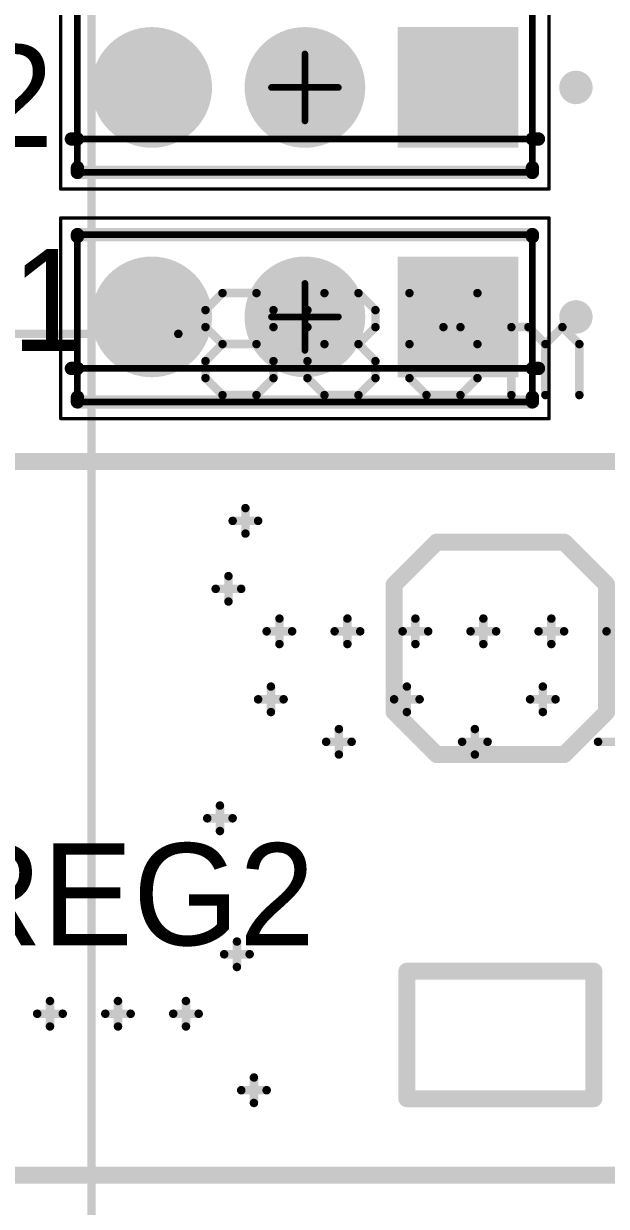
# Model space of a CAD drawing. Header units: millimetres. Extents: x 14 to 185, y 20 to 238.
# Drawn here: x 23.99 to 32.7, y 44.11 to 61.79 of the extents above; entities that cross this region are included whole.
import ezdxf

# ---------------------------------------------------------------- set-up
doc = ezdxf.new("R2010")
doc.units = ezdxf.units.MM
for name, color, linetype in [('BottomLayer', 5, 'Continuous'), ('BottomOverlay', 54, 'Continuous'), ('BottomSolder', 6, 'Continuous'), ('Mechanical13', 56, 'Continuous'), ('Mechanical15', 56, 'Continuous'), ('Mechanical2', 216, 'Continuous'), ('MultiLayer', 9, 'Continuous'), ('PadHoleLayer', 156, 'Continuous'), ('TopLayer', 1, 'Continuous'), ('TopOverlay', 2, 'Continuous'), ('TopSolder', 216, 'Continuous')]:
    doc.layers.add(name, color=color, linetype=linetype)

# ---------------------------------------------------------------- blocks, each defined once
blk = doc.blocks.new('POLOLU_791_4')
at = {"layer": 'Mechanical2', "const_width": 0.127}
for points in [[(-2.794, -1.27), (-2.794, 21.209)], [(7.874, -1.27), (7.874, 21.209)], [(-0.254, 11.62), (-0.254, 12.002)], [(1.397, 11.493), (1.397, 11.874)], [(-4.801, 10.96), (-4.547, 11.214)], [(-3.785, 11.214), (-4.547, 11.214)], [(-4.547, 10.706), (-4.801, 10.96)], [(-0.254, 10.604), (-0.254, 10.986)], [(-0.064, 10.795), (-0.445, 10.795)], [(0.762, 10.477), (0.762, 10.858)], [(-4.801, 10.452), (-4.547, 10.706)], [(-3.785, 10.706), (-4.547, 10.706)], [(-3.785, 10.706), (-4.547, 10.706)], [(0.952, 10.668), (0.572, 10.668)], [(-4.801, 10.198), (-4.801, 10.452)], [(-3.785, 10.198), (-4.801, 10.198)], [(-0.254, 9.588), (-0.254, 9.97)], [(1.397, 9.461), (1.397, 9.842)], [(-5.309, 8.674), (-5.309, 9.69)], [(-4.801, 9.436), (-4.547, 9.69)], [(-4.039, 9.69), (-4.547, 9.69)], [(-3.785, 9.436), (-4.039, 9.69)], [(-0.064, 9.779), (-0.445, 9.779)], [(1.587, 9.652), (1.206, 9.652)], [(-4.801, 9.182), (-4.801, 9.436)], [(-3.785, 8.928), (-3.785, 9.436)], [(-4.547, 8.674), (-4.801, 9.182)], [(-0.254, 8.572), (-0.254, 8.954)], [(-4.039, 8.674), (-3.785, 8.928)], [(0.762, 8.445), (0.762, 8.826)], [(-4.547, 8.674), (-5.309, 8.674)], [(-0.064, 8.763), (-0.445, 8.763)], [(0.952, 8.636), (0.572, 8.636)], [(-5.309, 7.912), (-5.055, 8.166)], [(-4.801, 8.166), (-5.055, 8.166)], [(-4.547, 7.912), (-4.801, 8.166)], [(-4.547, 7.912), (-4.293, 8.166)], [(-4.039, 8.166), (-4.293, 8.166)], [(-3.785, 7.912), (-4.039, 8.166)], [(-5.309, 7.404), (-5.309, 7.912)], [(-4.547, 7.404), (-4.547, 7.912)], [(-3.785, 7.404), (-3.785, 7.912)], [(-0.254, 7.556), (-0.254, 7.938)], [(-0.064, 7.747), (-0.445, 7.747)], [(1.397, 7.429), (1.397, 7.81)], [(1.587, 7.62), (1.206, 7.62)], [(-5.055, 7.15), (-5.309, 7.404)], [(-4.801, 7.15), (-4.547, 7.404)], [(-4.293, 7.15), (-4.547, 7.404)], [(-4.039, 7.15), (-3.785, 7.404)], [(-4.801, 7.15), (-5.055, 7.15)], [(-4.039, 7.15), (-4.293, 7.15)], [(-0.254, 6.54), (-0.254, 6.921)], [(-0.064, 6.731), (-0.445, 6.731)], [(0.762, 6.413), (0.762, 6.794)], [(-5.309, 6.388), (-5.055, 6.642)], [(-4.801, 6.642), (-5.055, 6.642)], [(-4.547, 6.388), (-4.801, 6.642)], [(-4.547, 6.388), (-4.293, 6.642)], [(-4.039, 6.642), (-4.293, 6.642)], [(-3.785, 6.388), (-4.039, 6.642)], [(0.952, 6.604), (0.572, 6.604)], [(6.604, 6.16), (6.604, 6.54)], [(-5.309, 5.88), (-5.309, 6.388)], [(-4.547, 5.88), (-4.547, 6.388)], [(-3.785, 5.88), (-3.785, 6.388)], [(-1.905, 6.032), (-1.905, 6.413)], [(6.794, 6.35), (6.413, 6.35)], [(-1.714, 6.223), (-2.095, 6.223)], [(-0.889, 5.778), (-0.889, 6.16)], [(4.572, 5.905), (4.572, 6.286)], [(-0.699, 5.969), (-1.079, 5.969)], [(2.54, 5.652), (2.54, 6.032)], [(4.762, 6.096), (4.381, 6.096)], [(-5.055, 5.626), (-5.309, 5.88)], [(-4.801, 5.626), (-4.547, 5.88)], [(-4.293, 5.626), (-4.547, 5.88)], [(-4.039, 5.626), (-3.785, 5.88)], [(2.731, 5.842), (2.349, 5.842)], [(-4.801, 5.626), (-5.055, 5.626)], [(-4.039, 5.626), (-4.293, 5.626)], [(5.461, 5.144), (5.461, 5.524)], [(5.652, 5.334), (5.27, 5.334)], [(-4.699, -1.27), (-4.699, 5.22)], [(5.461, 4.128), (5.461, 4.508)], [(5.652, 4.318), (5.27, 4.318)], [(5.461, 3.111), (5.461, 3.493)], [(5.652, 3.302), (5.27, 3.302)]]:
    blk.add_lwpolyline(points, dxfattribs=at)
at = {"layer": 'Mechanical2', "const_width": 0.0635}
for points in [[(-0.286, 11.62, 1), (-0.222, 11.62, 1)], [(1.365, 11.493, 1), (1.429, 11.493, 1)], [(-4.578, 11.214, 1), (-4.515, 11.214, 1)], [(-4.578, 11.214, 1), (-4.515, 11.214, 1)], [(-3.816, 11.214, 1), (-3.753, 11.214, 1)], [(-4.832, 10.96, 1), (-4.769, 10.96, 1)], [(-4.832, 10.96, 1), (-4.769, 10.96, 1)], [(-0.286, 10.986, 1), (-0.222, 10.986, 1)], [(-0.476, 10.795, 1), (-0.413, 10.795, 1)], [(-0.095, 10.795, 1), (-0.032, 10.795, 1)], [(0.73, 10.858, 1), (0.794, 10.858, 1)], [(-4.578, 10.706, 1), (-4.515, 10.706, 1)], [(-4.578, 10.706, 1), (-4.515, 10.706, 1)], [(-4.578, 10.706, 1), (-4.515, 10.706, 1)], [(-4.578, 10.706, 1), (-4.515, 10.706, 1)], [(-3.816, 10.706, 1), (-3.753, 10.706, 1)], [(-3.816, 10.706, 1), (-3.753, 10.706, 1)], [(-0.286, 10.604, 1), (-0.222, 10.604, 1)], [(0.54, 10.668, 1), (0.603, 10.668, 1)], [(0.921, 10.668, 1), (0.984, 10.668, 1)], [(-4.832, 10.452, 1), (-4.769, 10.452, 1)], [(-4.832, 10.452, 1), (-4.769, 10.452, 1)], [(0.73, 10.477, 1), (0.794, 10.477, 1)], [(-4.832, 10.198, 1), (-4.769, 10.198, 1)], [(-4.832, 10.198, 1), (-4.769, 10.198, 1)], [(-3.816, 10.198, 1), (-3.753, 10.198, 1)], [(-0.286, 9.97, 1), (-0.222, 9.97, 1)], [(1.365, 9.842, 1), (1.429, 9.842, 1)], [(-5.34, 9.69, 1), (-5.277, 9.69, 1)], [(-4.578, 9.69, 1), (-4.515, 9.69, 1)], [(-4.578, 9.69, 1), (-4.515, 9.69, 1)], [(-4.07, 9.69, 1), (-4.007, 9.69, 1)], [(-4.07, 9.69, 1), (-4.007, 9.69, 1)], [(-0.476, 9.779, 1), (-0.413, 9.779, 1)], [(-0.095, 9.779, 1), (-0.032, 9.779, 1)], [(-0.286, 9.588, 1), (-0.222, 9.588, 1)], [(1.175, 9.652, 1), (1.238, 9.652, 1)], [(1.556, 9.652, 1), (1.619, 9.652, 1)], [(-4.832, 9.436, 1), (-4.769, 9.436, 1)], [(-4.832, 9.436, 1), (-4.769, 9.436, 1)], [(-3.816, 9.436, 1), (-3.753, 9.436, 1)], [(-3.816, 9.436, 1), (-3.753, 9.436, 1)], [(1.365, 9.461, 1), (1.429, 9.461, 1)], [(-4.832, 9.182, 1), (-4.769, 9.182, 1)], [(-4.832, 9.182, 1), (-4.769, 9.182, 1)], [(-0.286, 8.954, 1), (-0.222, 8.954, 1)], [(-3.816, 8.928, 1), (-3.753, 8.928, 1)], [(-3.816, 8.928, 1), (-3.753, 8.928, 1)], [(0.73, 8.826, 1), (0.794, 8.826, 1)], [(-5.34, 8.674, 1), (-5.277, 8.674, 1)], [(-5.34, 8.674, 1), (-5.277, 8.674, 1)], [(-4.578, 8.674, 1), (-4.515, 8.674, 1)], [(-4.578, 8.674, 1), (-4.515, 8.674, 1)], [(-4.07, 8.674, 1), (-4.007, 8.674, 1)], [(-0.476, 8.763, 1), (-0.413, 8.763, 1)], [(-0.095, 8.763, 1), (-0.032, 8.763, 1)], [(0.54, 8.636, 1), (0.603, 8.636, 1)], [(0.921, 8.636, 1), (0.984, 8.636, 1)], [(-0.286, 8.572, 1), (-0.222, 8.572, 1)], [(0.73, 8.445, 1), (0.794, 8.445, 1)], [(-5.086, 8.166, 1), (-5.023, 8.166, 1)], [(-5.086, 8.166, 1), (-5.023, 8.166, 1)], [(-4.832, 8.166, 1), (-4.769, 8.166, 1)], [(-4.832, 8.166, 1), (-4.769, 8.166, 1)], [(-4.324, 8.166, 1), (-4.261, 8.166, 1)], [(-4.324, 8.166, 1), (-4.261, 8.166, 1)], [(-4.07, 8.166, 1), (-4.007, 8.166, 1)], [(-4.07, 8.166, 1), (-4.007, 8.166, 1)], [(-5.34, 7.912, 1), (-5.277, 7.912, 1)], [(-5.34, 7.912, 1), (-5.277, 7.912, 1)], [(-4.578, 7.912, 1), (-4.515, 7.912, 1)], [(-4.578, 7.912, 1), (-4.515, 7.912, 1)], [(-4.578, 7.912, 1), (-4.515, 7.912, 1)], [(-3.816, 7.912, 1), (-3.753, 7.912, 1)], [(-3.816, 7.912, 1), (-3.753, 7.912, 1)], [(-0.286, 7.938, 1), (-0.222, 7.938, 1)], [(-0.476, 7.747, 1), (-0.413, 7.747, 1)], [(-0.095, 7.747, 1), (-0.032, 7.747, 1)], [(1.365, 7.81, 1), (1.429, 7.81, 1)], [(-0.286, 7.556, 1), (-0.222, 7.556, 1)], [(1.175, 7.62, 1), (1.238, 7.62, 1)], [(1.556, 7.62, 1), (1.619, 7.62, 1)], [(-5.34, 7.404, 1), (-5.277, 7.404, 1)], [(-5.34, 7.404, 1), (-5.277, 7.404, 1)], [(-4.578, 7.404, 1), (-4.515, 7.404, 1)], [(-4.578, 7.404, 1), (-4.515, 7.404, 1)], [(-4.578, 7.404, 1), (-4.515, 7.404, 1)], [(-3.816, 7.404, 1), (-3.753, 7.404, 1)], [(-3.816, 7.404, 1), (-3.753, 7.404, 1)], [(1.365, 7.429, 1), (1.429, 7.429, 1)], [(-5.086, 7.15, 1), (-5.023, 7.15, 1)], [(-5.086, 7.15, 1), (-5.023, 7.15, 1)], [(-4.832, 7.15, 1), (-4.769, 7.15, 1)], [(-4.832, 7.15, 1), (-4.769, 7.15, 1)], [(-4.324, 7.15, 1), (-4.261, 7.15, 1)], [(-4.324, 7.15, 1), (-4.261, 7.15, 1)], [(-4.07, 7.15, 1), (-4.007, 7.15, 1)], [(-4.07, 7.15, 1), (-4.007, 7.15, 1)], [(-0.286, 6.921, 1), (-0.222, 6.921, 1)], [(-0.476, 6.731, 1), (-0.413, 6.731, 1)], [(-0.095, 6.731, 1), (-0.032, 6.731, 1)], [(0.73, 6.794, 1), (0.794, 6.794, 1)], [(-5.086, 6.642, 1), (-5.023, 6.642, 1)], [(-5.086, 6.642, 1), (-5.023, 6.642, 1)], [(-4.832, 6.642, 1), (-4.769, 6.642, 1)], [(-4.832, 6.642, 1), (-4.769, 6.642, 1)], [(-4.324, 6.642, 1), (-4.261, 6.642, 1)], [(-4.324, 6.642, 1), (-4.261, 6.642, 1)], [(-4.07, 6.642, 1), (-4.007, 6.642, 1)], [(-4.07, 6.642, 1), (-4.007, 6.642, 1)], [(-0.286, 6.54, 1), (-0.222, 6.54, 1)], [(0.54, 6.604, 1), (0.603, 6.604, 1)], [(0.921, 6.604, 1), (0.984, 6.604, 1)], [(6.572, 6.54, 1), (6.636, 6.54, 1)], [(-5.34, 6.388, 1), (-5.277, 6.388, 1)], [(-5.34, 6.388, 1), (-5.277, 6.388, 1)], [(-4.578, 6.388, 1), (-4.515, 6.388, 1)], [(-4.578, 6.388, 1), (-4.515, 6.388, 1)], [(-4.578, 6.388, 1), (-4.515, 6.388, 1)], [(-3.816, 6.388, 1), (-3.753, 6.388, 1)], [(-3.816, 6.388, 1), (-3.753, 6.388, 1)], [(-1.937, 6.413, 1), (-1.873, 6.413, 1)], [(0.73, 6.413, 1), (0.794, 6.413, 1)], [(6.382, 6.35, 1), (6.445, 6.35, 1)], [(6.763, 6.35, 1), (6.826, 6.35, 1)], [(-2.127, 6.223, 1), (-2.064, 6.223, 1)], [(-1.746, 6.223, 1), (-1.683, 6.223, 1)], [(-0.921, 6.16, 1), (-0.857, 6.16, 1)], [(4.54, 6.286, 1), (4.604, 6.286, 1)], [(6.572, 6.16, 1), (6.636, 6.16, 1)], [(-1.937, 6.032, 1), (-1.873, 6.032, 1)], [(-1.111, 5.969, 1), (-1.048, 5.969, 1)], [(-0.73, 5.969, 1), (-0.667, 5.969, 1)], [(2.508, 6.032, 1), (2.572, 6.032, 1)], [(4.35, 6.096, 1), (4.413, 6.096, 1)], [(4.731, 6.096, 1), (4.794, 6.096, 1)], [(-5.34, 5.88, 1), (-5.277, 5.88, 1)], [(-5.34, 5.88, 1), (-5.277, 5.88, 1)], [(-4.578, 5.88, 1), (-4.515, 5.88, 1)], [(-4.578, 5.88, 1), (-4.515, 5.88, 1)], [(-4.578, 5.88, 1), (-4.515, 5.88, 1)], [(-3.816, 5.88, 1), (-3.753, 5.88, 1)], [(-3.816, 5.88, 1), (-3.753, 5.88, 1)], [(-0.921, 5.778, 1), (-0.857, 5.778, 1)], [(2.318, 5.842, 1), (2.381, 5.842, 1)], [(2.699, 5.842, 1), (2.762, 5.842, 1)], [(4.54, 5.905, 1), (4.604, 5.905, 1)], [(-5.086, 5.626, 1), (-5.023, 5.626, 1)], [(-5.086, 5.626, 1), (-5.023, 5.626, 1)], [(-4.832, 5.626, 1), (-4.769, 5.626, 1)], [(-4.832, 5.626, 1), (-4.769, 5.626, 1)], [(-4.324, 5.626, 1), (-4.261, 5.626, 1)], [(-4.324, 5.626, 1), (-4.261, 5.626, 1)], [(-4.07, 5.626, 1), (-4.007, 5.626, 1)], [(-4.07, 5.626, 1), (-4.007, 5.626, 1)], [(2.508, 5.652, 1), (2.572, 5.652, 1)], [(5.429, 5.524, 1), (5.493, 5.524, 1)], [(5.239, 5.334, 1), (5.302, 5.334, 1)], [(5.62, 5.334, 1), (5.683, 5.334, 1)], [(-4.731, 5.22, 1), (-4.667, 5.22, 1)], [(5.429, 5.144, 1), (5.493, 5.144, 1)], [(5.429, 4.508, 1), (5.493, 4.508, 1)], [(5.239, 4.318, 1), (5.302, 4.318, 1)], [(5.62, 4.318, 1), (5.683, 4.318, 1)], [(5.429, 4.128, 1), (5.493, 4.128, 1)], [(5.429, 3.493, 1), (5.493, 3.493, 1)], [(5.239, 3.302, 1), (5.302, 3.302, 1)], [(5.62, 3.302, 1), (5.683, 3.302, 1)], [(5.429, 3.111, 1), (5.493, 3.111, 1)]]:
    blk.add_lwpolyline(points, format="xyb", close=True, dxfattribs=at)
at = {"layer": 'TopOverlay', "const_width": 0.254}
for points in [[(-2.794, -1.27), (-2.794, 21.209)], [(7.874, -1.27), (7.874, 21.209)], [(-1.587, 10.986), (-0.952, 11.621)], [(0.953, 11.621), (-0.952, 11.621)], [(1.588, 10.986), (0.953, 11.621)], [(4.826, 8.636), (4.826, 11.43)], [(6.731, 11.43), (4.826, 11.43)], [(6.731, 8.636), (6.731, 11.43)], [(-1.587, 9.081), (-1.587, 10.986)], [(1.588, 9.081), (1.588, 10.986)], [(-0.952, 8.446), (-1.587, 9.081)], [(0.953, 8.446), (1.588, 9.081)], [(6.731, 8.636), (4.826, 8.636)], [(0.953, 8.446), (-0.952, 8.446)]]:
    blk.add_lwpolyline(points, dxfattribs=at)
at = {"layer": 'TopOverlay', "const_width": 0.127}
for points in [[(-1.016, 11.621, 1), (-0.889, 11.621, 1)], [(-1.016, 11.621, 1), (-0.889, 11.621, 1)], [(0.889, 11.621, 1), (1.016, 11.621, 1)], [(0.889, 11.621, 1), (1.016, 11.621, 1)], [(4.762, 11.43, 1), (4.889, 11.43, 1)], [(4.762, 11.43, 1), (4.889, 11.43, 1)], [(6.668, 11.43, 1), (6.794, 11.43, 1)], [(6.668, 11.43, 1), (6.794, 11.43, 1)], [(-1.651, 10.986, 1), (-1.524, 10.986, 1)], [(-1.651, 10.986, 1), (-1.524, 10.986, 1)], [(1.524, 10.986, 1), (1.651, 10.986, 1)], [(1.524, 10.986, 1), (1.651, 10.986, 1)], [(-1.651, 9.081, 1), (-1.524, 9.081, 1)], [(-1.651, 9.081, 1), (-1.524, 9.081, 1)], [(1.524, 9.081, 1), (1.651, 9.081, 1)], [(1.524, 9.081, 1), (1.651, 9.081, 1)], [(4.762, 8.636, 1), (4.889, 8.636, 1)], [(4.762, 8.636, 1), (4.889, 8.636, 1)], [(6.668, 8.636, 1), (6.794, 8.636, 1)], [(6.668, 8.636, 1), (6.794, 8.636, 1)], [(-1.016, 8.446, 1), (-0.889, 8.446, 1)], [(-1.016, 8.446, 1), (-0.889, 8.446, 1)], [(0.889, 8.446, 1), (1.016, 8.446, 1)], [(0.889, 8.446, 1), (1.016, 8.446, 1)]]:
    blk.add_lwpolyline(points, format="xyb", close=True, dxfattribs=at)
blk = doc.blocks.new('TO_251_3_8')
at = {"layer": 'BottomLayer', "const_width": 0.8}
for points in [[(-0.4, 0, 1), (0.4, 0, 1)], [(-0.4, -2.29, 1), (0.4, -2.29, 1)]]:
    blk.add_lwpolyline(points, format="xyb", close=True, dxfattribs=at)
at = {"layer": 'BottomLayer'}
blk.add_solid([(-0.8, 1.49), (0.8, 1.49), (-0.8, 3.09), (0.8, 3.09)], dxfattribs=at)
at = {"layer": 'BottomSolder', "const_width": 0.902}
for points in [[(-0.451, 0, 1), (0.451, 0, 1)], [(-0.451, -2.29, 1), (0.451, -2.29, 1)]]:
    blk.add_lwpolyline(points, format="xyb", close=True, dxfattribs=at)
at = {"layer": 'BottomSolder'}
blk.add_solid([(-0.902, 1.388), (0.902, 1.388), (-0.902, 3.192), (0.902, 3.192)], dxfattribs=at)
at = {"layer": 'Mechanical13', "const_width": 0.1}
for points in [[(1.27, 3.4), (-1.23, 3.4)], [(-1.23, -3.4), (-1.23, 3.4)], [(0.77, -3.4), (0.77, 3.4)], [(1.27, -3.4), (1.27, 3.4)], [(1.27, -3.4), (-1.23, -3.4)]]:
    blk.add_lwpolyline(points, dxfattribs=at)
at = {"layer": 'Mechanical13', "const_width": 0.05}
for points in [[(-1.255, 3.4, 1), (-1.205, 3.4, 1)], [(-1.255, 3.4, 1), (-1.205, 3.4, 1)], [(0.745, 3.4, 1), (0.795, 3.4, 1)], [(1.245, 3.4, 1), (1.295, 3.4, 1)], [(1.245, 3.4, 1), (1.295, 3.4, 1)], [(-1.255, -3.4, 1), (-1.205, -3.4, 1)], [(-1.255, -3.4, 1), (-1.205, -3.4, 1)], [(0.745, -3.4, 1), (0.795, -3.4, 1)], [(1.245, -3.4, 1), (1.295, -3.4, 1)], [(1.245, -3.4, 1), (1.295, -3.4, 1)]]:
    blk.add_lwpolyline(points, format="xyb", close=True, dxfattribs=at)
at = {"layer": 'Mechanical15'}
for points, const_width in [([(1.52, 3.65), (-1.48, 3.65)], 0.05), ([(-1.48, -3.65), (-1.48, 3.65)], 0.05), ([(1.52, -3.65), (1.52, 3.65)], 0.05), ([(0, -0.5), (0, 0.5)], 0.1), ([(0.5, 0), (-0.5, 0)], 0.1), ([(1.52, -3.65), (-1.48, -3.65)], 0.05)]:
    blk.add_lwpolyline(points, dxfattribs=dict(at, const_width=const_width))
for points, const_width in [([(-1.492, 3.65, 1), (-1.468, 3.65, 1)], 0.025), ([(-1.492, 3.65, 1), (-1.468, 3.65, 1)], 0.025), ([(1.508, 3.65, 1), (1.532, 3.65, 1)], 0.025), ([(1.508, 3.65, 1), (1.532, 3.65, 1)], 0.025), ([(-0.025, 0.5, 1), (0.025, 0.5, 1)], 0.05), ([(-0.525, 0, 1), (-0.475, 0, 1)], 0.05), ([(0.475, 0, 1), (0.525, 0, 1)], 0.05), ([(-0.025, -0.5, 1), (0.025, -0.5, 1)], 0.05), ([(-1.492, -3.65, 1), (-1.468, -3.65, 1)], 0.025), ([(-1.492, -3.65, 1), (-1.468, -3.65, 1)], 0.025), ([(1.508, -3.65, 1), (1.532, -3.65, 1)], 0.025), ([(1.508, -3.65, 1), (1.532, -3.65, 1)], 0.025)]:
    blk.add_lwpolyline(points, format="xyb", close=True, dxfattribs=dict(at, const_width=const_width))
at = {"layer": 'MultiLayer', "const_width": 0.8}
for points in [[(-0.4, 0, 1), (0.4, 0, 1)], [(-0.4, -2.29, 1), (0.4, -2.29, 1)]]:
    blk.add_lwpolyline(points, format="xyb", close=True, dxfattribs=at)
at = {"layer": 'MultiLayer'}
blk.add_solid([(-0.8, 1.49), (0.8, 1.49), (-0.8, 3.09), (0.8, 3.09)], dxfattribs=at)
at = {"layer": 'PadHoleLayer', "const_width": 0.5}
for points in [[(-0.25, 2.29, 1), (0.25, 2.29, 1)], [(-0.25, 0, 1), (0.25, 0, 1)], [(-0.25, -2.29, 1), (0.25, -2.29, 1)]]:
    blk.add_lwpolyline(points, format="xyb", close=True, dxfattribs=at)
at = {"layer": 'TopLayer', "const_width": 0.8}
for points in [[(-0.4, 0, 1), (0.4, 0, 1)], [(-0.4, -2.29, 1), (0.4, -2.29, 1)]]:
    blk.add_lwpolyline(points, format="xyb", close=True, dxfattribs=at)
at = {"layer": 'TopLayer'}
blk.add_solid([(-0.8, 1.49), (0.8, 1.49), (-0.8, 3.09), (0.8, 3.09)], dxfattribs=at)
at = {"layer": 'TopOverlay'}
for points, const_width in [([(0.125, 4.05, 1), (-0.125, 4.05, 1)], 0.25), ([(-0.188, 4.05, 1), (-0.063, 4.05, 1)], 0.125), ([(0.063, 4.05, 1), (0.188, 4.05, 1)], 0.125), ([(0.72, 3.49, 1), (0.82, 3.49, 1)], 0.1), ([(-1.28, 3.4, 1), (-1.18, 3.4, 1)], 0.1), ([(-1.28, 3.4, 1), (-1.18, 3.4, 1)], 0.1), ([(-1.25, 3.4, 1), (-1.15, 3.4, 1)], 0.1), ([(0.72, 3.4, 1), (0.82, 3.4, 1)], 0.1), ([(1.15, 3.4, 1), (1.25, 3.4, 1)], 0.1), ([(1.22, 3.4, 1), (1.32, 3.4, 1)], 0.1), ([(1.22, 3.4, 1), (1.32, 3.4, 1)], 0.1), ([(-1.28, -3.4, 1), (-1.18, -3.4, 1)], 0.1), ([(-1.28, -3.4, 1), (-1.18, -3.4, 1)], 0.1), ([(-1.25, -3.4, 1), (-1.15, -3.4, 1)], 0.1), ([(0.72, -3.4, 1), (0.82, -3.4, 1)], 0.1), ([(1.15, -3.4, 1), (1.25, -3.4, 1)], 0.1), ([(1.22, -3.4, 1), (1.32, -3.4, 1)], 0.1), ([(1.22, -3.4, 1), (1.32, -3.4, 1)], 0.1), ([(0.72, -3.49, 1), (0.82, -3.49, 1)], 0.1)]:
    blk.add_lwpolyline(points, format="xyb", close=True, dxfattribs=dict(at, const_width=const_width))
at = {"layer": 'TopOverlay', "const_width": 0.2}
for points in [[(0.77, 3.4), (0.77, 3.49)], [(-1.23, -3.4), (-1.23, 3.4)], [(-1.2, 3.4), (-1.23, 3.4)], [(1.27, 3.4), (1.2, 3.4)], [(1.27, -3.4), (1.27, 3.4)], [(-1.2, -3.4), (-1.23, -3.4)], [(0.77, -3.49), (0.77, -3.4)], [(1.27, -3.4), (1.2, -3.4)]]:
    blk.add_lwpolyline(points, dxfattribs=at)
at = {"layer": 'TopSolder', "const_width": 0.902}
for points in [[(-0.451, 0, 1), (0.451, 0, 1)], [(-0.451, -2.29, 1), (0.451, -2.29, 1)]]:
    blk.add_lwpolyline(points, format="xyb", close=True, dxfattribs=at)
at = {"layer": 'TopSolder'}
blk.add_solid([(-0.902, 1.388), (0.902, 1.388), (-0.902, 3.192), (0.902, 3.192)], dxfattribs=at)
blk = doc.blocks.new('TO_251_3_9')
at = {"layer": 'BottomLayer', "const_width": 0.8}
for points in [[(-0.4, 0, 1), (0.4, 0, 1)], [(-0.4, -2.29, 1), (0.4, -2.29, 1)]]:
    blk.add_lwpolyline(points, format="xyb", close=True, dxfattribs=at)
at = {"layer": 'BottomLayer'}
blk.add_solid([(-0.8, 1.49), (0.8, 1.49), (-0.8, 3.09), (0.8, 3.09)], dxfattribs=at)
at = {"layer": 'BottomSolder', "const_width": 0.902}
for points in [[(-0.451, 0, 1), (0.451, 0, 1)], [(-0.451, -2.29, 1), (0.451, -2.29, 1)]]:
    blk.add_lwpolyline(points, format="xyb", close=True, dxfattribs=at)
at = {"layer": 'BottomSolder'}
blk.add_solid([(-0.902, 1.388), (0.902, 1.388), (-0.902, 3.192), (0.902, 3.192)], dxfattribs=at)
at = {"layer": 'Mechanical13', "const_width": 0.1}
for points in [[(1.27, 3.4), (-1.23, 3.4)], [(-1.23, -3.4), (-1.23, 3.4)], [(0.77, -3.4), (0.77, 3.4)], [(1.27, -3.4), (1.27, 3.4)], [(1.27, -3.4), (-1.23, -3.4)]]:
    blk.add_lwpolyline(points, dxfattribs=at)
at = {"layer": 'Mechanical13', "const_width": 0.05}
for points in [[(-1.255, 3.4, 1), (-1.205, 3.4, 1)], [(-1.255, 3.4, 1), (-1.205, 3.4, 1)], [(0.745, 3.4, 1), (0.795, 3.4, 1)], [(1.245, 3.4, 1), (1.295, 3.4, 1)], [(1.245, 3.4, 1), (1.295, 3.4, 1)], [(-1.255, -3.4, 1), (-1.205, -3.4, 1)], [(-1.255, -3.4, 1), (-1.205, -3.4, 1)], [(0.745, -3.4, 1), (0.795, -3.4, 1)], [(1.245, -3.4, 1), (1.295, -3.4, 1)], [(1.245, -3.4, 1), (1.295, -3.4, 1)]]:
    blk.add_lwpolyline(points, format="xyb", close=True, dxfattribs=at)
at = {"layer": 'Mechanical15'}
for points, const_width in [([(1.52, 3.65), (-1.48, 3.65)], 0.05), ([(-1.48, -3.65), (-1.48, 3.65)], 0.05), ([(1.52, -3.65), (1.52, 3.65)], 0.05), ([(0, -0.5), (0, 0.5)], 0.1), ([(0.5, 0), (-0.5, 0)], 0.1), ([(1.52, -3.65), (-1.48, -3.65)], 0.05)]:
    blk.add_lwpolyline(points, dxfattribs=dict(at, const_width=const_width))
for points, const_width in [([(-1.492, 3.65, 1), (-1.468, 3.65, 1)], 0.025), ([(-1.492, 3.65, 1), (-1.468, 3.65, 1)], 0.025), ([(1.508, 3.65, 1), (1.532, 3.65, 1)], 0.025), ([(1.508, 3.65, 1), (1.532, 3.65, 1)], 0.025), ([(-0.025, 0.5, 1), (0.025, 0.5, 1)], 0.05), ([(-0.525, 0, 1), (-0.475, 0, 1)], 0.05), ([(0.475, 0, 1), (0.525, 0, 1)], 0.05), ([(-0.025, -0.5, 1), (0.025, -0.5, 1)], 0.05), ([(-1.492, -3.65, 1), (-1.468, -3.65, 1)], 0.025), ([(-1.492, -3.65, 1), (-1.468, -3.65, 1)], 0.025), ([(1.508, -3.65, 1), (1.532, -3.65, 1)], 0.025), ([(1.508, -3.65, 1), (1.532, -3.65, 1)], 0.025)]:
    blk.add_lwpolyline(points, format="xyb", close=True, dxfattribs=dict(at, const_width=const_width))
at = {"layer": 'MultiLayer', "const_width": 0.8}
for points in [[(-0.4, 0, 1), (0.4, 0, 1)], [(-0.4, -2.29, 1), (0.4, -2.29, 1)]]:
    blk.add_lwpolyline(points, format="xyb", close=True, dxfattribs=at)
at = {"layer": 'MultiLayer'}
blk.add_solid([(-0.8, 1.49), (0.8, 1.49), (-0.8, 3.09), (0.8, 3.09)], dxfattribs=at)
at = {"layer": 'PadHoleLayer', "const_width": 0.5}
for points in [[(-0.25, 2.29, 1), (0.25, 2.29, 1)], [(-0.25, 0, 1), (0.25, 0, 1)], [(-0.25, -2.29, 1), (0.25, -2.29, 1)]]:
    blk.add_lwpolyline(points, format="xyb", close=True, dxfattribs=at)
at = {"layer": 'TopLayer', "const_width": 0.8}
for points in [[(-0.4, 0, 1), (0.4, 0, 1)], [(-0.4, -2.29, 1), (0.4, -2.29, 1)]]:
    blk.add_lwpolyline(points, format="xyb", close=True, dxfattribs=at)
at = {"layer": 'TopLayer'}
blk.add_solid([(-0.8, 1.49), (0.8, 1.49), (-0.8, 3.09), (0.8, 3.09)], dxfattribs=at)
at = {"layer": 'TopOverlay'}
for points, const_width in [([(0.125, 4.05, 1), (-0.125, 4.05, 1)], 0.25), ([(-0.188, 4.05, 1), (-0.063, 4.05, 1)], 0.125), ([(0.063, 4.05, 1), (0.188, 4.05, 1)], 0.125), ([(0.72, 3.49, 1), (0.82, 3.49, 1)], 0.1), ([(-1.28, 3.4, 1), (-1.18, 3.4, 1)], 0.1), ([(-1.28, 3.4, 1), (-1.18, 3.4, 1)], 0.1), ([(-1.25, 3.4, 1), (-1.15, 3.4, 1)], 0.1), ([(0.72, 3.4, 1), (0.82, 3.4, 1)], 0.1), ([(1.15, 3.4, 1), (1.25, 3.4, 1)], 0.1), ([(1.22, 3.4, 1), (1.32, 3.4, 1)], 0.1), ([(1.22, 3.4, 1), (1.32, 3.4, 1)], 0.1), ([(-1.28, -3.4, 1), (-1.18, -3.4, 1)], 0.1), ([(-1.28, -3.4, 1), (-1.18, -3.4, 1)], 0.1), ([(-1.25, -3.4, 1), (-1.15, -3.4, 1)], 0.1), ([(0.72, -3.4, 1), (0.82, -3.4, 1)], 0.1), ([(1.15, -3.4, 1), (1.25, -3.4, 1)], 0.1), ([(1.22, -3.4, 1), (1.32, -3.4, 1)], 0.1), ([(1.22, -3.4, 1), (1.32, -3.4, 1)], 0.1), ([(0.72, -3.49, 1), (0.82, -3.49, 1)], 0.1)]:
    blk.add_lwpolyline(points, format="xyb", close=True, dxfattribs=dict(at, const_width=const_width))
at = {"layer": 'TopOverlay', "const_width": 0.2}
for points in [[(0.77, 3.4), (0.77, 3.49)], [(-1.23, -3.4), (-1.23, 3.4)], [(-1.2, 3.4), (-1.23, 3.4)], [(1.27, 3.4), (1.2, 3.4)], [(1.27, -3.4), (1.27, 3.4)], [(-1.2, -3.4), (-1.23, -3.4)], [(0.77, -3.49), (0.77, -3.4)], [(1.27, -3.4), (1.2, -3.4)]]:
    blk.add_lwpolyline(points, dxfattribs=at)
at = {"layer": 'TopSolder', "const_width": 0.902}
for points in [[(-0.451, 0, 1), (0.451, 0, 1)], [(-0.451, -2.29, 1), (0.451, -2.29, 1)]]:
    blk.add_lwpolyline(points, format="xyb", close=True, dxfattribs=at)
at = {"layer": 'TopSolder'}
blk.add_solid([(-0.902, 1.388), (0.902, 1.388), (-0.902, 3.192), (0.902, 3.192)], dxfattribs=at)
blk = doc.blocks.new('ADAFRUIT_2687_B_18')
at = {"layer": 'BottomOverlay', "const_width": 0.127}
blk.add_lwpolyline([(42.686, -41.924), (12.686, -41.924)], dxfattribs=at)

msp = doc.modelspace()

# ---------------------------------------------------------------- block references
at = {"rotation": 270}
for name, p in [('ADAFRUIT_2687_B_18', (66.929, 75.692)), ('TO_251_3_8', (28.194, 60.833)), ('TO_251_3_9', (28.194, 57.404)), ('POLOLU_791_4', (21.082, 52.451))]:
    msp.add_blockref(name, p, dxfattribs=at)

# ---------------------------------------------------------------- texts
at = {"layer": 'TopOverlay'}
for s, p in [('Q2', (21.717, 59.944)), ('Q1', (22.225, 56.896)), ('VREG2', (21.434, 48.014))]:
    msp.add_text(s, height=1.524, dxfattribs=at).set_placement(p)

doc.saveas('drawing.dxf')
